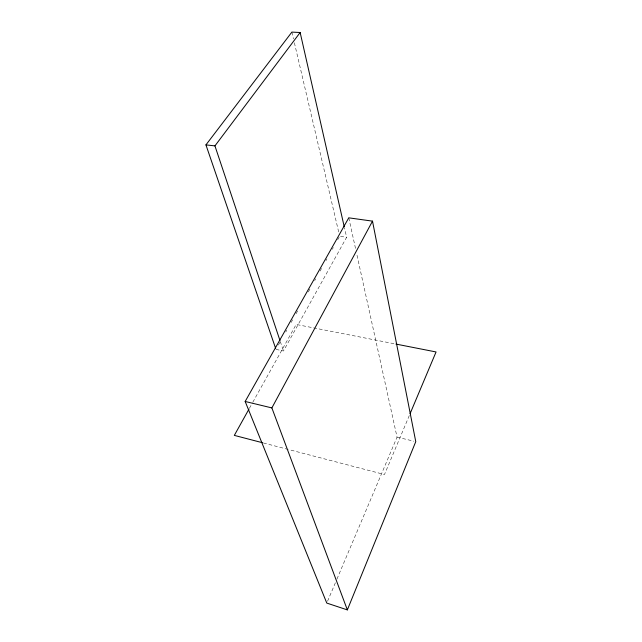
<?xml version="1.0" encoding="UTF-8"?>
<svg xmlns="http://www.w3.org/2000/svg" width="642" height="642" viewBox="0 0 642 642"><rect width="100%" height="100%" fill="white"/><g stroke="black" fill="none" stroke-linecap="round" stroke-linejoin="round"><path stroke-width="0.48" stroke-dasharray="3.21 2.41" d="M409.307 415.551L384.478 474.526L288.571 449.528M327.564 601.233L335.373 582.792M336.93 579.108L397.053 437.138L356.751 254.055M275.972 349.392L283.467 350.981L346.632 237.291L344.417 227.533M249.417 408.304L252.338 403.064M252.828 402.189L296.171 324.443L395.953 344.072M278.427 345.043L280.385 341.56M285.77 331.986L286.749 330.245M291.163 322.412L292.632 319.804M296.066 313.713L298.024 310.23M308.312 291.95L310.271 288.467M314.684 280.634L315.663 278.893M320.069 271.06L321.538 268.452M325.951 260.62L326.93 258.878M332.323 249.305L333.302 247.563M337.708 239.731L339.177 237.123M340.541 236.376L346.632 237.291M397.053 437.138L413.897 441.198M263.389 442.964L287.608 449.28M280.289 341.48L283.467 350.981M291.885 32.1L293.474 38.905M294.389 42.797L338.759 232.364M348.775 217.831L355.668 249.16"/><path stroke-width="0.96" d="M347.346 609.9L415.767 441.648L372.504 221.137L348.775 217.831L245.164 401.467L326.786 603.079L347.346 609.9L271.871 407.919L372.504 221.137M410.077 413.705L436.062 351.96L395.953 344.072M248.935 409.179L234.322 435.388L262.418 442.707M279.976 340.533L214.942 145.886L300.151 32.509L291.885 32.1L205.938 144.883L275.651 348.445M205.938 144.883L214.942 145.886M245.164 401.467L271.871 407.919M300.151 32.509L344.192 226.562"/></g></svg>
